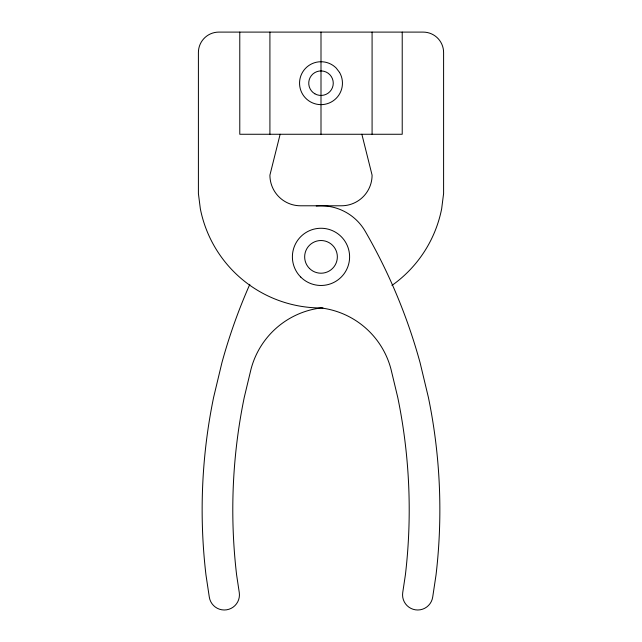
<?xml version="1.0" encoding="UTF-8"?>
<svg xmlns="http://www.w3.org/2000/svg" width="642" height="642" viewBox="0 0 642 642"><rect width="100%" height="100%" fill="white"/><g stroke="black" fill="none" stroke-linecap="round" stroke-linejoin="round"><path stroke-width="0.96" d="M280.137 134.266L269.913 175.138A30.647 30.647 0 0 0 300.568 205.785L341.432 205.785A30.647 30.647 0 0 0 372.087 175.138L361.863 134.266M402.221 32.1L402.221 134.266L239.779 134.266L239.779 32.1M372.087 32.1L372.087 134.266M321 32.1L321 134.266M269.913 32.1L269.913 134.266M249.818 284.334A556.935 556.935 0 0 0 221.915 362.714L213.601 397.414A556.935 556.935 0 0 0 205.97 574.943L209.3 597.092A15.151 15.151 0 0 0 226.538 609.828A15.151 15.151 0 0 0 239.273 592.59L236.617 574.943A556.935 556.935 0 0 1 244.249 397.414L250.998 369.254A82.834 82.834 0 0 1 321 307.951A82.834 82.834 0 0 1 391.002 369.254L397.751 397.414A556.935 556.935 0 0 1 405.383 574.943L402.727 592.59A15.151 15.151 0 0 0 415.462 609.828A15.151 15.151 0 0 0 432.7 597.092L436.03 574.943A556.935 556.935 0 0 0 428.399 397.414L420.085 362.714A556.935 556.935 0 0 0 365.242 231.329A51.087 51.087 0 0 0 316.241 206.01M391.957 285.417A122.991 122.991 0 0 0 441.656 208.81L443.598 193.523L443.598 52.532A20.432 20.432 0 0 0 423.166 32.1L218.834 32.1A20.432 20.432 0 0 0 198.402 52.532L198.402 193.523L200.344 208.81A122.991 122.991 0 0 0 322.99 307.935M339.578 72.458L336.167 68.012A21.459 21.459 0 0 0 300.841 75.844A21.459 21.459 0 0 0 322.87 104.558A21.459 21.459 0 0 0 339.578 72.458M314.869 93.804A12.262 12.262 0 0 0 333.262 83.187A12.262 12.262 0 0 0 314.869 72.57A12.262 12.262 0 0 0 314.869 93.804M300.769 277.095A28.609 28.609 0 0 0 348.63 264.271A28.609 28.609 0 0 0 313.593 229.234A28.609 28.609 0 0 0 300.769 277.095M309.444 268.428A16.347 16.347 0 0 0 336.793 261.101A16.347 16.347 0 0 0 316.771 241.079A16.347 16.347 0 0 0 309.444 268.428"/></g></svg>
